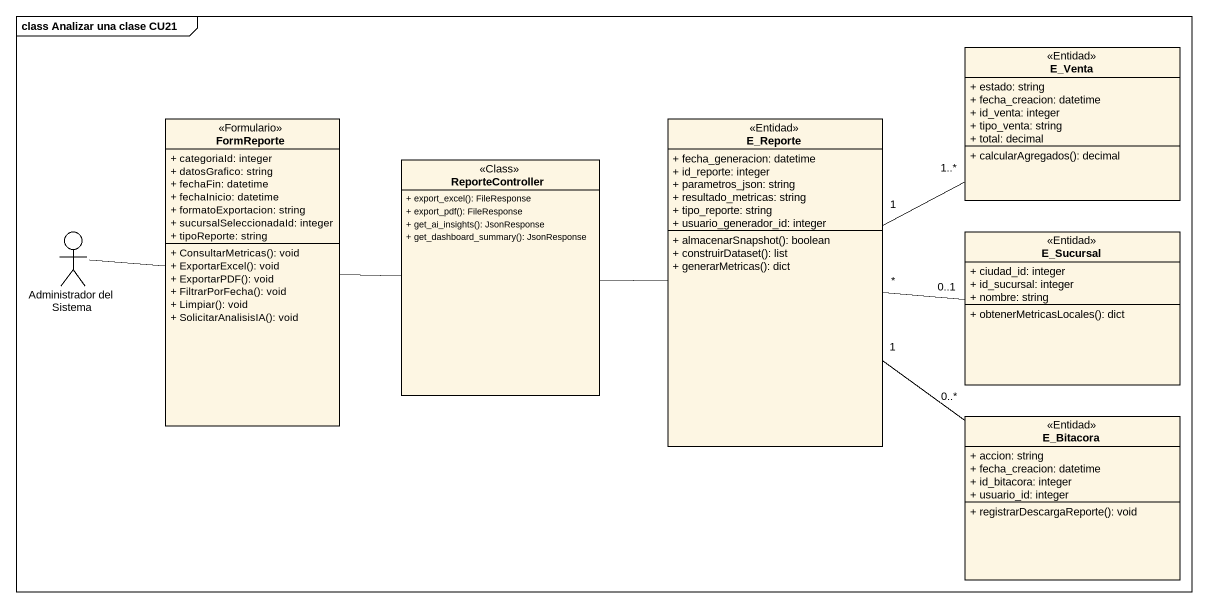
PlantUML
@startuml
mainframe class Analizar una clase CU21
allowmixing
hide circle
hide empty members
skinparam classAttributeIconSize 0
class E_Venta <<Entidad>> {
  + estado: string
  + fecha_creacion: datetime
  + id_venta: integer
  + tipo_venta: string
  + total: decimal
  + calcularAgregados(): decimal
}
class FormReporte <<Formulario>> {
  + categoriaId: integer
  + datosGrafico: string
  + fechaFin: datetime
  + fechaInicio: datetime
  + formatoExportacion: string
  + sucursalSeleccionadaId: integer
  + tipoReporte: string
  + ConsultarMetricas(): void
  + ExportarExcel(): void
  + ExportarPDF(): void
  + FiltrarPorFecha(): void
  + Limpiar(): void
  + SolicitarAnalisisIA(): void
}
class E_Reporte <<Entidad>> {
  + fecha_generacion: datetime
  + id_reporte: integer
  + parametros_json: string
  + resultado_metricas: string
  + tipo_reporte: string
  + usuario_generador_id: integer
  + almacenarSnapshot(): boolean
  + construirDataset(): list
  + generarMetricas(): dict
}
class ReporteController <<Class>> {
  + export_excel(): FileResponse
  + export_pdf(): FileResponse
  + get_ai_insights(): JsonResponse
  + get_dashboard_summary(): JsonResponse
}
actor "Administrador del Sistema" as Administrador_del_Sistema
class E_Sucursal <<Entidad>> {
  + ciudad_id: integer
  + id_sucursal: integer
  + nombre: string
  + obtenerMetricasLocales(): dict
}
class E_Bitacora <<Entidad>> {
  + accion: string
  + fecha_creacion: datetime
  + id_bitacora: integer
  + usuario_id: integer
  + registrarDescargaReporte(): void
}
FormReporte -right- ReporteController
E_Reporte "1" -right- "1..*" E_Venta
E_Reporte "*" -right- "0..1" E_Sucursal
E_Reporte "1" -- "0..*" E_Bitacora
ReporteController -right- E_Reporte
Administrador_del_Sistema -right- FormReporte
@enduml
